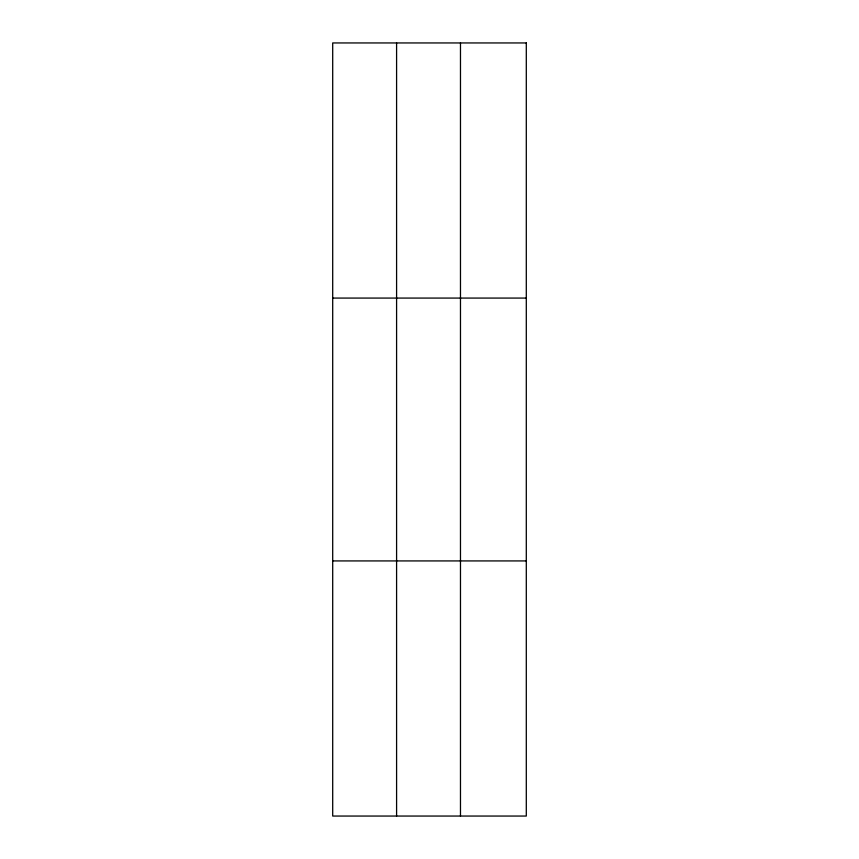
<?xml version="1.0" encoding="UTF-8"?>
<svg xmlns="http://www.w3.org/2000/svg" width="859" height="859" viewBox="0 0 859 859"><rect width="100%" height="100%" fill="white"/><g stroke="black" fill="none" stroke-linecap="round" stroke-linejoin="round"><path stroke-width="1.29" d="M396.59 42.95L396.59 816.05M460.478 42.95L460.478 816.05M332.701 298.073L526.299 298.073M332.701 560.927L526.299 560.927M526.299 42.95L526.299 816.05L332.701 816.05L332.701 42.95L526.299 42.95"/></g></svg>
